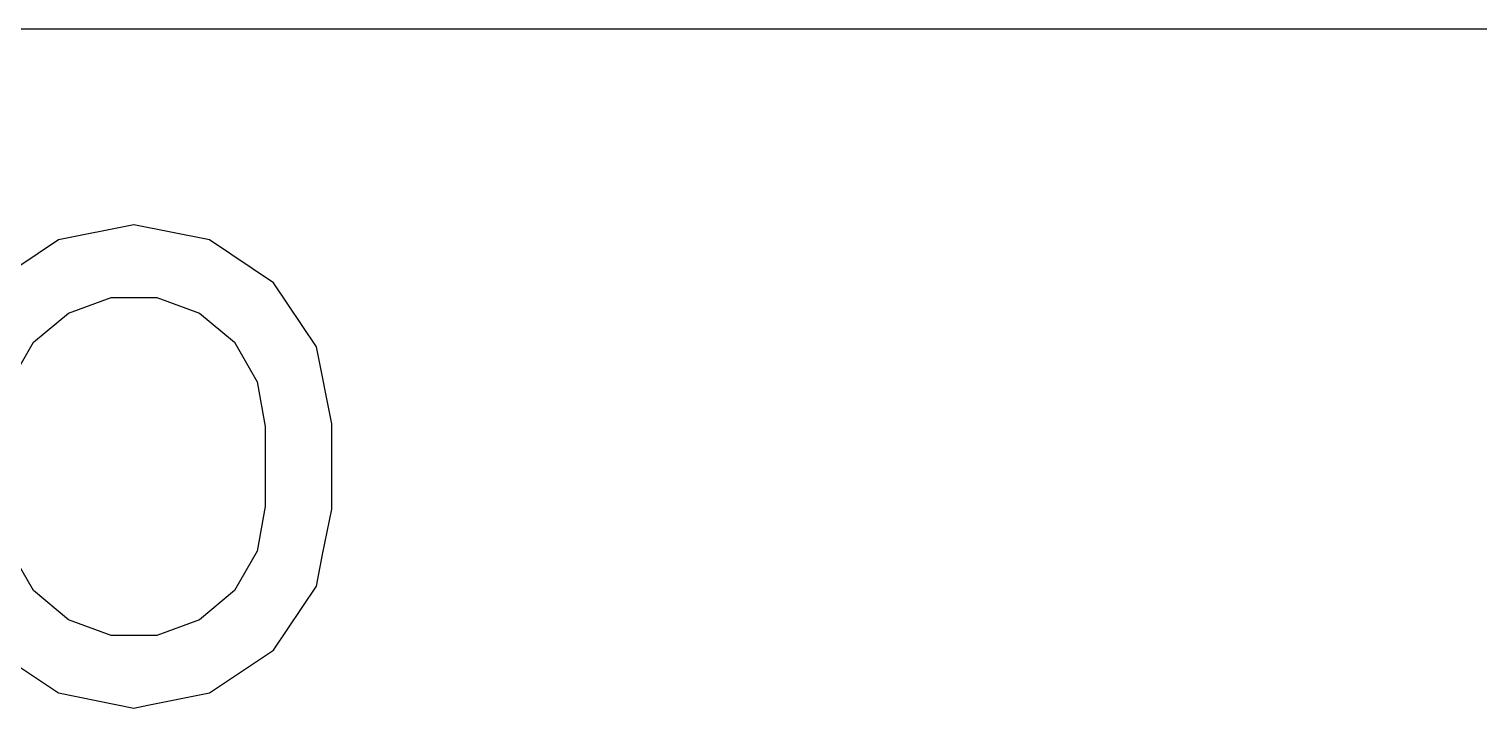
# Model space of a CAD drawing. Extents: x 10 to 287, y -200 to -10.
# Drawn here: x 107.52 to 118.58, y -42.74 to -37.56 of the extents above; entities that cross this region are included whole.
import ezdxf

# ---------------------------------------------------------------- set-up
doc = ezdxf.new("R2010")
doc.units = 0
doc.header["$MEASUREMENT"] = 0
doc.layers.add('BLACK', color=7, linetype='CONTINUOUS')

msp = doc.modelspace()

# ---------------------------------------------------------------- linework, layer by layer
at = {"layer": 'Black'}
for p, q in [((81.0255, -37.5615), (179.374, -37.5615)), ((108.32, -39.0566), (107.744, -39.1712)), ((108.896, -39.1712), (108.32, -39.0566)), ((107.744, -39.1712), (107.255, -39.4975)), ((109.385, -39.4975), (108.896, -39.1712)), ((109.711, -39.986), (109.385, -39.4975)), ((107.82, -39.729), (108.146, -39.6102)), ((108.146, -39.6102), (108.494, -39.6102)), ((108.494, -39.6102), (108.82, -39.729)), ((107.554, -39.9522), (107.82, -39.729)), ((108.82, -39.729), (109.086, -39.9522)), ((107.38, -40.253), (107.554, -39.9522)), ((109.086, -39.9522), (109.26, -40.253)), ((109.828, -40.5746), (109.711, -39.986)), ((109.26, -40.253), (109.32, -40.595)), ((109.32, -40.595), (109.32, -41.205)), ((109.828, -41.2254), (109.828, -40.5746)), ((109.32, -41.205), (109.26, -41.547)), ((109.759, -41.5725), (109.828, -41.2254)), ((107.554, -41.8478), (107.38, -41.547)), ((109.26, -41.547), (109.086, -41.8478)), ((109.711, -41.814), (109.759, -41.5725)), ((107.82, -42.071), (107.554, -41.8478)), ((109.086, -41.8478), (108.82, -42.071)), ((109.385, -42.3025), (109.711, -41.814)), ((108.146, -42.1898), (107.82, -42.071)), ((108.82, -42.071), (108.494, -42.1898)), ((108.494, -42.1898), (108.146, -42.1898)), ((107.255, -42.3025), (107.744, -42.6288)), ((108.896, -42.6288), (109.385, -42.3025)), ((107.744, -42.6288), (108.32, -42.7434)), ((108.426, -42.7224), (108.896, -42.6288)), ((108.32, -42.7434), (108.426, -42.7224))]:
    msp.add_line(p, q, dxfattribs=at)

doc.saveas('drawing.dxf')
